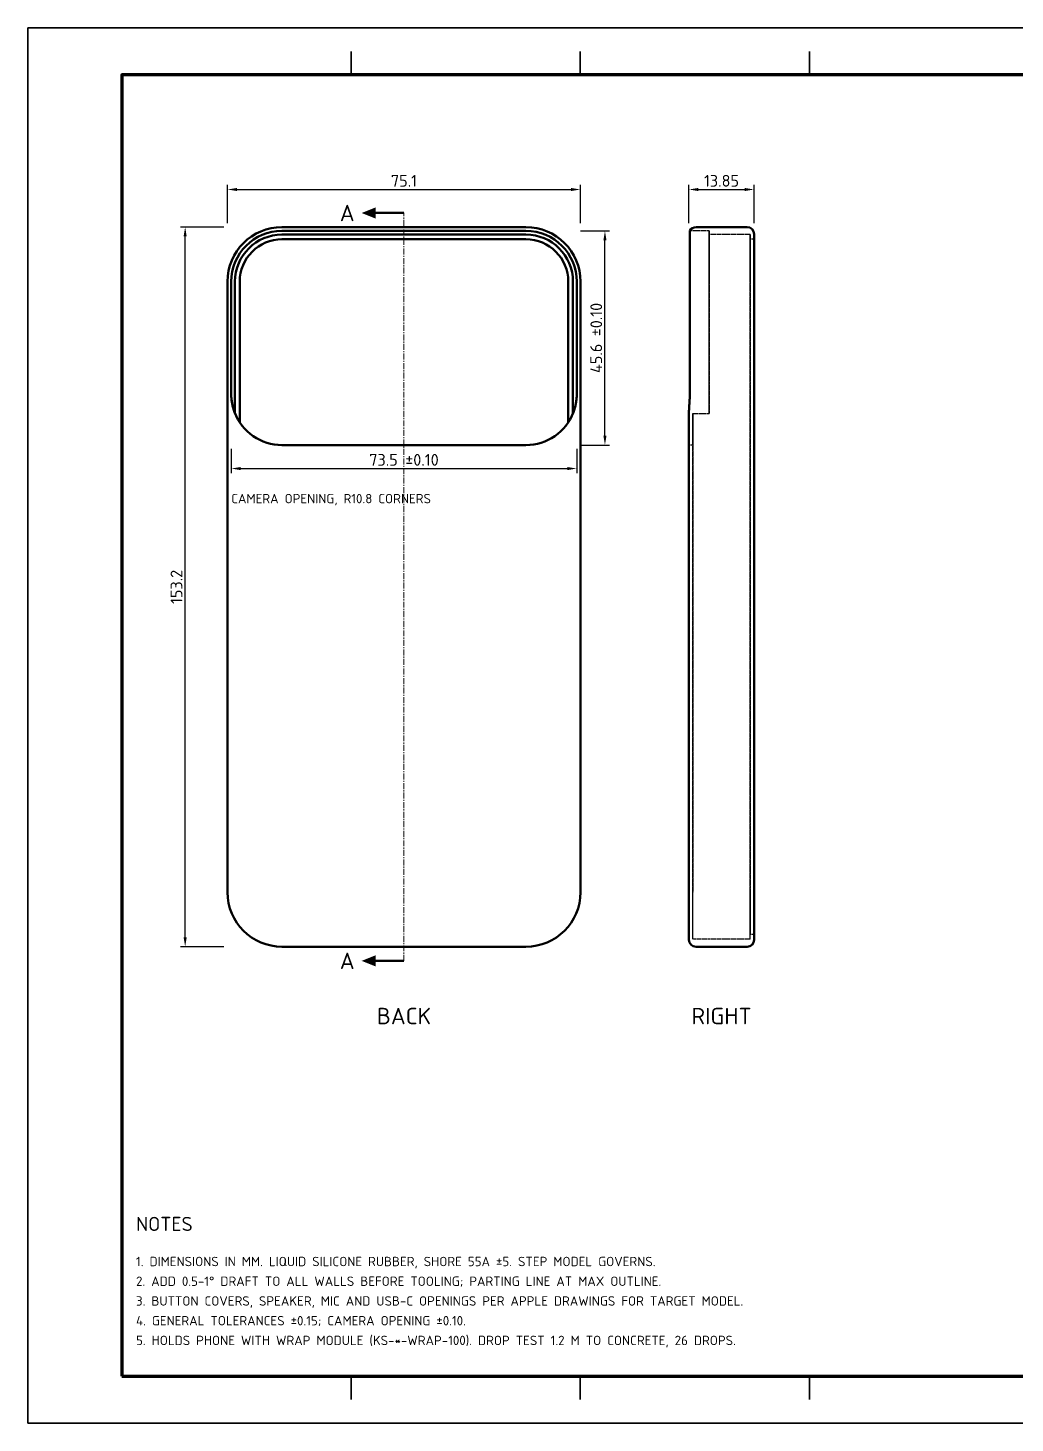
# Model space of a CAD drawing. Header units: millimetres. Extents: x 0 to 420, y 0 to 297.
# Drawn here: x 0 to 210, y 0 to 297 of the extents above; entities that cross this region are included whole.
import ezdxf
from ezdxf.enums import TextEntityAlignment as Align

# ---------------------------------------------------------------- set-up
doc = ezdxf.new("R2010")
doc.units = ezdxf.units.MM
doc.header["$LTSCALE"] = 0.4
doc.linetypes.add('CENTER', pattern=[5.08, 3.175, -0.635, 0.635, -0.635])
doc.linetypes.add('DASHED', pattern=[1.524, 1.27, -0.254])
for name, color, linetype, lineweight in [('BORDER', 7, 'CONTINUOUS', 70), ('CENTER', 1, 'CENTER', 18), ('DIM', 4, 'CONTINUOUS', 18), ('HIDDEN', 8, 'DASHED', 25), ('OUTLINE', 7, 'CONTINUOUS', 50), ('SECTION', 7, 'CONTINUOUS', 50), ('TEXT', 7, 'CONTINUOUS', 25), ('TITLE', 7, 'CONTINUOUS', 35)]:
    doc.layers.add(name, color=color, linetype=linetype, lineweight=lineweight)
doc.styles.add('KHENSU', font='isocpeur.ttf')
doc.dimstyles.new('KHENSU', dxfattribs={"dimtxt": 2.5, "dimasz": 2, "dimexe": 1, "dimexo": 0.8, "dimgap": 0.6, "dimtad": 1, "dimdsep": 46, "dimtxsty": 'KHENSU', "dimcen": -1.5, "dimclrd": 4, "dimclre": 4, "dimclrt": 7, "dimazin": 3, "dimtfac": 1, "dimtmove": 2, "dimatfit": 3})

msp = doc.modelspace()

# ---------------------------------------------------------------- linework, layer by layer
at = {"layer": 'BORDER'}
msp.add_lwpolyline([(20, 10), (410, 10), (410, 287), (20, 287)], close=True, dxfattribs=at)
at = {"layer": 'CENTER'}
msp.add_line((80, 98.4), (80, 257.6), dxfattribs=at)
at = {"layer": 'HIDDEN'}
for p, q in [((144.925, 253.8), (140.798, 253.8)), ((144.925, 253.8), (140.798, 253.8)), ((152.975, 254.6), (142.125, 254.6)), ((153.675, 253), (144.925, 253)), ((153.675, 253), (144.925, 253)), ((154.475, 252), (153.675, 252)), ((154.475, 252), (153.675, 252)), ((140.798, 243), (140.798, 219)), ((144.925, 243), (144.925, 219)), ((144.925, 243), (144.925, 214.921)), ((144.925, 219), (144.925, 243)), ((144.925, 214.921), (144.925, 243)), ((153.675, 243), (153.675, 113)), ((153.675, 113), (153.675, 243)), ((153.675, 243), (153.675, 113)), ((153.675, 113), (153.675, 243)), ((154.475, 243), (154.475, 113)), ((154.475, 243), (154.475, 113)), ((154.475, 113), (154.475, 243)), ((140.625, 215.175), (140.625, 113)), ((141.425, 214.921), (144.925, 214.921)), ((141.425, 214.921), (144.925, 214.921)), ((141.425, 214.921), (141.425, 113)), ((141.425, 113), (141.425, 214.921)), ((141.425, 208.2), (140.625, 208.2)), ((141.425, 208.2), (140.625, 208.2)), ((154.475, 104), (153.675, 104)), ((154.475, 104), (153.675, 104)), ((153.675, 103), (141.425, 103)), ((153.675, 103), (141.425, 103)), ((152.975, 101.4), (142.125, 101.4))]:
    msp.add_line(p, q, dxfattribs=at)
for points in [[(140.798, 253.8), (140.798, 253.452), (140.798, 253.103), (140.798, 252.755), (140.798, 252.406), (140.798, 252.058), (140.798, 251.71), (140.798, 251.361), (140.798, 251.013), (140.798, 250.665), (140.798, 250.316), (140.798, 249.968), (140.798, 249.619), (140.798, 249.271), (140.798, 248.923), (140.798, 248.574), (140.798, 248.226), (140.798, 247.877), (140.798, 247.529), (140.798, 247.181), (140.798, 246.832), (140.798, 246.484), (140.798, 246.135), (140.798, 245.787), (140.798, 245.439), (140.798, 245.09), (140.798, 244.742), (140.798, 244.394), (140.798, 244.045), (140.798, 243.697), (140.798, 243.348), (140.798, 243)], [(144.925, 253.8), (144.925, 253.452), (144.925, 253.103), (144.925, 252.755), (144.925, 252.406), (144.925, 252.058), (144.925, 251.71), (144.925, 251.361), (144.925, 251.013), (144.925, 250.665), (144.925, 250.316), (144.925, 249.968), (144.925, 249.619), (144.925, 249.271), (144.925, 248.923), (144.925, 248.574), (144.925, 248.226), (144.925, 247.877), (144.925, 247.529), (144.925, 247.181), (144.925, 246.832), (144.925, 246.484), (144.925, 246.135), (144.925, 245.787), (144.925, 245.439), (144.925, 245.09), (144.925, 244.742), (144.925, 244.394), (144.925, 244.045), (144.925, 243.697), (144.925, 243.348), (144.925, 243)], [(144.925, 243), (144.925, 243.348), (144.925, 243.697), (144.925, 244.045), (144.925, 244.394), (144.925, 244.742), (144.925, 245.09), (144.925, 245.439), (144.925, 245.787), (144.925, 246.135), (144.925, 246.484), (144.925, 246.832), (144.925, 247.181), (144.925, 247.529), (144.925, 247.877), (144.925, 248.226), (144.925, 248.574), (144.925, 248.923), (144.925, 249.271), (144.925, 249.619), (144.925, 249.968), (144.925, 250.316), (144.925, 250.665), (144.925, 251.013), (144.925, 251.361), (144.925, 251.71), (144.925, 252.058), (144.925, 252.406), (144.925, 252.755), (144.925, 253.103), (144.925, 253.452), (144.925, 253.8)], [(144.925, 253), (144.925, 252.677), (144.925, 252.355), (144.925, 252.032), (144.925, 251.71), (144.925, 251.387), (144.925, 251.065), (144.925, 250.742), (144.925, 250.419), (144.925, 250.097), (144.925, 249.774), (144.925, 249.452), (144.925, 249.129), (144.925, 248.806), (144.925, 248.484), (144.925, 248.161), (144.925, 247.839), (144.925, 247.516), (144.925, 247.194), (144.925, 246.871), (144.925, 246.548), (144.925, 246.226), (144.925, 245.903), (144.925, 245.581), (144.925, 245.258), (144.925, 244.935), (144.925, 244.613), (144.925, 244.29), (144.925, 243.968), (144.925, 243.645), (144.925, 243.323), (144.925, 243)], [(144.925, 243), (144.925, 243.323), (144.925, 243.645), (144.925, 243.968), (144.925, 244.29), (144.925, 244.613), (144.925, 244.935), (144.925, 245.258), (144.925, 245.581), (144.925, 245.903), (144.925, 246.226), (144.925, 246.548), (144.925, 246.871), (144.925, 247.194), (144.925, 247.516), (144.925, 247.839), (144.925, 248.161), (144.925, 248.484), (144.925, 248.806), (144.925, 249.129), (144.925, 249.452), (144.925, 249.774), (144.925, 250.097), (144.925, 250.419), (144.925, 250.742), (144.925, 251.065), (144.925, 251.387), (144.925, 251.71), (144.925, 252.032), (144.925, 252.355), (144.925, 252.677), (144.925, 253)], [(153.675, 253), (153.675, 252.677), (153.675, 252.355), (153.675, 252.032), (153.675, 251.71), (153.675, 251.387), (153.675, 251.065), (153.675, 250.742), (153.675, 250.419), (153.675, 250.097), (153.675, 249.774), (153.675, 249.452), (153.675, 249.129), (153.675, 248.806), (153.675, 248.484), (153.675, 248.161), (153.675, 247.839), (153.675, 247.516), (153.675, 247.194), (153.675, 246.871), (153.675, 246.548), (153.675, 246.226), (153.675, 245.903), (153.675, 245.581), (153.675, 245.258), (153.675, 244.935), (153.675, 244.613), (153.675, 244.29), (153.675, 243.968), (153.675, 243.645), (153.675, 243.323), (153.675, 243)], [(153.675, 243), (153.675, 243.323), (153.675, 243.645), (153.675, 243.968), (153.675, 244.29), (153.675, 244.613), (153.675, 244.935), (153.675, 245.258), (153.675, 245.581), (153.675, 245.903), (153.675, 246.226), (153.675, 246.548), (153.675, 246.871), (153.675, 247.194), (153.675, 247.516), (153.675, 247.839), (153.675, 248.161), (153.675, 248.484), (153.675, 248.806), (153.675, 249.129), (153.675, 249.452), (153.675, 249.774), (153.675, 250.097), (153.675, 250.419), (153.675, 250.742), (153.675, 251.065), (153.675, 251.387), (153.675, 251.71), (153.675, 252.032), (153.675, 252.355), (153.675, 252.677), (153.675, 253)], [(154.475, 253.1), (154.475, 252.774), (154.475, 252.448), (154.475, 252.123), (154.475, 251.797), (154.475, 251.471), (154.475, 251.145), (154.475, 250.819), (154.475, 250.494), (154.475, 250.168), (154.475, 249.842), (154.475, 249.516), (154.475, 249.19), (154.475, 248.865), (154.475, 248.539), (154.475, 248.213), (154.475, 247.887), (154.475, 247.561), (154.475, 247.235), (154.475, 246.91), (154.475, 246.584), (154.475, 246.258), (154.475, 245.932), (154.475, 245.606), (154.475, 245.281), (154.475, 244.955), (154.475, 244.629), (154.475, 244.303), (154.475, 243.977), (154.475, 243.652), (154.475, 243.326), (154.475, 243)], [(153.675, 252), (153.675, 251.71), (153.675, 251.419), (153.675, 251.129), (153.675, 250.839), (153.675, 250.548), (153.675, 250.258), (153.675, 249.968), (153.675, 249.677), (153.675, 249.387), (153.675, 249.097), (153.675, 248.806), (153.675, 248.516), (153.675, 248.226), (153.675, 247.935), (153.675, 247.645), (153.675, 247.355), (153.675, 247.065), (153.675, 246.774), (153.675, 246.484), (153.675, 246.194), (153.675, 245.903), (153.675, 245.613), (153.675, 245.323), (153.675, 245.032), (153.675, 244.742), (153.675, 244.452), (153.675, 244.161), (153.675, 243.871), (153.675, 243.581), (153.675, 243.29), (153.675, 243)], [(153.675, 243), (153.675, 243.29), (153.675, 243.581), (153.675, 243.871), (153.675, 244.161), (153.675, 244.452), (153.675, 244.742), (153.675, 245.032), (153.675, 245.323), (153.675, 245.613), (153.675, 245.903), (153.675, 246.194), (153.675, 246.484), (153.675, 246.774), (153.675, 247.065), (153.675, 247.355), (153.675, 247.645), (153.675, 247.935), (153.675, 248.226), (153.675, 248.516), (153.675, 248.806), (153.675, 249.097), (153.675, 249.387), (153.675, 249.677), (153.675, 249.968), (153.675, 250.258), (153.675, 250.548), (153.675, 250.839), (153.675, 251.129), (153.675, 251.419), (153.675, 251.71), (153.675, 252)], [(154.475, 252), (154.475, 251.71), (154.475, 251.419), (154.475, 251.129), (154.475, 250.839), (154.475, 250.548), (154.475, 250.258), (154.475, 249.968), (154.475, 249.677), (154.475, 249.387), (154.475, 249.097), (154.475, 248.806), (154.475, 248.516), (154.475, 248.226), (154.475, 247.935), (154.475, 247.645), (154.475, 247.355), (154.475, 247.065), (154.475, 246.774), (154.475, 246.484), (154.475, 246.194), (154.475, 245.903), (154.475, 245.613), (154.475, 245.323), (154.475, 245.032), (154.475, 244.742), (154.475, 244.452), (154.475, 244.161), (154.475, 243.871), (154.475, 243.581), (154.475, 243.29), (154.475, 243)], [(154.475, 243), (154.475, 243.29), (154.475, 243.581), (154.475, 243.871), (154.475, 244.161), (154.475, 244.452), (154.475, 244.742), (154.475, 245.032), (154.475, 245.323), (154.475, 245.613), (154.475, 245.903), (154.475, 246.194), (154.475, 246.484), (154.475, 246.774), (154.475, 247.065), (154.475, 247.355), (154.475, 247.645), (154.475, 247.935), (154.475, 248.226), (154.475, 248.516), (154.475, 248.806), (154.475, 249.097), (154.475, 249.387), (154.475, 249.677), (154.475, 249.968), (154.475, 250.258), (154.475, 250.548), (154.475, 250.839), (154.475, 251.129), (154.475, 251.419), (154.475, 251.71), (154.475, 252)], [(144.925, 214.921), (144.925, 215.052), (144.925, 215.184), (144.925, 215.316), (144.925, 215.447), (144.925, 215.579), (144.925, 215.71), (144.925, 215.842), (144.925, 215.973), (144.925, 216.105), (144.925, 216.237), (144.925, 216.368), (144.925, 216.5), (144.925, 216.631), (144.925, 216.763), (144.925, 216.895), (144.925, 217.026), (144.925, 217.158), (144.925, 217.289), (144.925, 217.421), (144.925, 217.553), (144.925, 217.684), (144.925, 217.816), (144.925, 217.947), (144.925, 218.079), (144.925, 218.21), (144.925, 218.342), (144.925, 218.474), (144.925, 218.605), (144.925, 218.737), (144.925, 218.868), (144.925, 219)], [(144.925, 214.921), (144.925, 215.052), (144.925, 215.184), (144.925, 215.316), (144.925, 215.447), (144.925, 215.579), (144.925, 215.71), (144.925, 215.842), (144.925, 215.973), (144.925, 216.105), (144.925, 216.237), (144.925, 216.368), (144.925, 216.5), (144.925, 216.631), (144.925, 216.763), (144.925, 216.895), (144.925, 217.026), (144.925, 217.158), (144.925, 217.289), (144.925, 217.421), (144.925, 217.553), (144.925, 217.684), (144.925, 217.816), (144.925, 217.947), (144.925, 218.079), (144.925, 218.21), (144.925, 218.342), (144.925, 218.474), (144.925, 218.605), (144.925, 218.737), (144.925, 218.868), (144.925, 219)], [(140.625, 215.175), (140.625, 214.95), (140.625, 214.725), (140.625, 214.5), (140.625, 214.275), (140.625, 214.05), (140.625, 213.825), (140.625, 213.6), (140.625, 213.375), (140.625, 213.15), (140.625, 212.925), (140.625, 212.7), (140.625, 212.475), (140.625, 212.25), (140.625, 212.025), (140.625, 211.8), (140.625, 211.575), (140.625, 211.35), (140.625, 211.125), (140.625, 210.9), (140.625, 210.675), (140.625, 210.45), (140.625, 210.225), (140.625, 210), (140.625, 209.775), (140.625, 209.55), (140.625, 209.325), (140.625, 209.1), (140.625, 208.875), (140.625, 208.65), (140.625, 208.425), (140.625, 208.2)], [(141.425, 208.2), (141.425, 208.417), (141.425, 208.634), (141.425, 208.85), (141.425, 209.067), (141.425, 209.284), (141.425, 209.501), (141.425, 209.718), (141.425, 209.934), (141.425, 210.151), (141.425, 210.368), (141.425, 210.585), (141.425, 210.802), (141.425, 211.018), (141.425, 211.235), (141.425, 211.452), (141.425, 211.669), (141.425, 211.886), (141.425, 212.102), (141.425, 212.319), (141.425, 212.536), (141.425, 212.753), (141.425, 212.97), (141.425, 213.186), (141.425, 213.403), (141.425, 213.62), (141.425, 213.837), (141.425, 214.054), (141.425, 214.27), (141.425, 214.487), (141.425, 214.704), (141.425, 214.921)], [(141.425, 214.921), (141.425, 214.704), (141.425, 214.487), (141.425, 214.27), (141.425, 214.054), (141.425, 213.837), (141.425, 213.62), (141.425, 213.403), (141.425, 213.186), (141.425, 212.97), (141.425, 212.753), (141.425, 212.536), (141.425, 212.319), (141.425, 212.102), (141.425, 211.886), (141.425, 211.669), (141.425, 211.452), (141.425, 211.235), (141.425, 211.018), (141.425, 210.802), (141.425, 210.585), (141.425, 210.368), (141.425, 210.151), (141.425, 209.934), (141.425, 209.718), (141.425, 209.501), (141.425, 209.284), (141.425, 209.067), (141.425, 208.85), (141.425, 208.634), (141.425, 208.417), (141.425, 208.2)], [(140.625, 113), (140.625, 112.674), (140.625, 112.348), (140.625, 112.023), (140.625, 111.697), (140.625, 111.371), (140.625, 111.045), (140.625, 110.719), (140.625, 110.394), (140.625, 110.068), (140.625, 109.742), (140.625, 109.416), (140.625, 109.09), (140.625, 108.765), (140.625, 108.439), (140.625, 108.113), (140.625, 107.787), (140.625, 107.461), (140.625, 107.135), (140.625, 106.81), (140.625, 106.484), (140.625, 106.158), (140.625, 105.832), (140.625, 105.506), (140.625, 105.181), (140.625, 104.855), (140.625, 104.529), (140.625, 104.203), (140.625, 103.877), (140.625, 103.552), (140.625, 103.226), (140.625, 102.9)], [(141.425, 103), (141.425, 103.323), (141.425, 103.645), (141.425, 103.968), (141.425, 104.29), (141.425, 104.613), (141.425, 104.935), (141.425, 105.258), (141.425, 105.581), (141.425, 105.903), (141.425, 106.226), (141.425, 106.548), (141.425, 106.871), (141.425, 107.194), (141.425, 107.516), (141.425, 107.839), (141.425, 108.161), (141.425, 108.484), (141.425, 108.806), (141.425, 109.129), (141.425, 109.452), (141.425, 109.774), (141.425, 110.097), (141.425, 110.419), (141.425, 110.742), (141.425, 111.065), (141.425, 111.387), (141.425, 111.71), (141.425, 112.032), (141.425, 112.355), (141.425, 112.677), (141.425, 113)], [(141.425, 103), (141.425, 103.323), (141.425, 103.645), (141.425, 103.968), (141.425, 104.29), (141.425, 104.613), (141.425, 104.935), (141.425, 105.258), (141.425, 105.581), (141.425, 105.903), (141.425, 106.226), (141.425, 106.548), (141.425, 106.871), (141.425, 107.194), (141.425, 107.516), (141.425, 107.839), (141.425, 108.161), (141.425, 108.484), (141.425, 108.806), (141.425, 109.129), (141.425, 109.452), (141.425, 109.774), (141.425, 110.097), (141.425, 110.419), (141.425, 110.742), (141.425, 111.065), (141.425, 111.387), (141.425, 111.71), (141.425, 112.032), (141.425, 112.355), (141.425, 112.677), (141.425, 113)], [(153.675, 113), (153.675, 112.71), (153.675, 112.419), (153.675, 112.129), (153.675, 111.839), (153.675, 111.548), (153.675, 111.258), (153.675, 110.968), (153.675, 110.677), (153.675, 110.387), (153.675, 110.097), (153.675, 109.806), (153.675, 109.516), (153.675, 109.226), (153.675, 108.935), (153.675, 108.645), (153.675, 108.355), (153.675, 108.065), (153.675, 107.774), (153.675, 107.484), (153.675, 107.194), (153.675, 106.903), (153.675, 106.613), (153.675, 106.323), (153.675, 106.032), (153.675, 105.742), (153.675, 105.452), (153.675, 105.161), (153.675, 104.871), (153.675, 104.581), (153.675, 104.29), (153.675, 104)], [(153.675, 104), (153.675, 104.29), (153.675, 104.581), (153.675, 104.871), (153.675, 105.161), (153.675, 105.452), (153.675, 105.742), (153.675, 106.032), (153.675, 106.323), (153.675, 106.613), (153.675, 106.903), (153.675, 107.194), (153.675, 107.484), (153.675, 107.774), (153.675, 108.065), (153.675, 108.355), (153.675, 108.645), (153.675, 108.935), (153.675, 109.226), (153.675, 109.516), (153.675, 109.806), (153.675, 110.097), (153.675, 110.387), (153.675, 110.677), (153.675, 110.968), (153.675, 111.258), (153.675, 111.548), (153.675, 111.839), (153.675, 112.129), (153.675, 112.419), (153.675, 112.71), (153.675, 113)], [(153.675, 103), (153.675, 103.323), (153.675, 103.645), (153.675, 103.968), (153.675, 104.29), (153.675, 104.613), (153.675, 104.935), (153.675, 105.258), (153.675, 105.581), (153.675, 105.903), (153.675, 106.226), (153.675, 106.548), (153.675, 106.871), (153.675, 107.194), (153.675, 107.516), (153.675, 107.839), (153.675, 108.161), (153.675, 108.484), (153.675, 108.806), (153.675, 109.129), (153.675, 109.452), (153.675, 109.774), (153.675, 110.097), (153.675, 110.419), (153.675, 110.742), (153.675, 111.065), (153.675, 111.387), (153.675, 111.71), (153.675, 112.032), (153.675, 112.355), (153.675, 112.677), (153.675, 113)], [(153.675, 103), (153.675, 103.323), (153.675, 103.645), (153.675, 103.968), (153.675, 104.29), (153.675, 104.613), (153.675, 104.935), (153.675, 105.258), (153.675, 105.581), (153.675, 105.903), (153.675, 106.226), (153.675, 106.548), (153.675, 106.871), (153.675, 107.194), (153.675, 107.516), (153.675, 107.839), (153.675, 108.161), (153.675, 108.484), (153.675, 108.806), (153.675, 109.129), (153.675, 109.452), (153.675, 109.774), (153.675, 110.097), (153.675, 110.419), (153.675, 110.742), (153.675, 111.065), (153.675, 111.387), (153.675, 111.71), (153.675, 112.032), (153.675, 112.355), (153.675, 112.677), (153.675, 113)], [(154.475, 113), (154.475, 112.674), (154.475, 112.348), (154.475, 112.023), (154.475, 111.697), (154.475, 111.371), (154.475, 111.045), (154.475, 110.719), (154.475, 110.394), (154.475, 110.068), (154.475, 109.742), (154.475, 109.416), (154.475, 109.09), (154.475, 108.765), (154.475, 108.439), (154.475, 108.113), (154.475, 107.787), (154.475, 107.461), (154.475, 107.135), (154.475, 106.81), (154.475, 106.484), (154.475, 106.158), (154.475, 105.832), (154.475, 105.506), (154.475, 105.181), (154.475, 104.855), (154.475, 104.529), (154.475, 104.203), (154.475, 103.877), (154.475, 103.552), (154.475, 103.226), (154.475, 102.9)], [(154.475, 113), (154.475, 112.71), (154.475, 112.419), (154.475, 112.129), (154.475, 111.839), (154.475, 111.548), (154.475, 111.258), (154.475, 110.968), (154.475, 110.677), (154.475, 110.387), (154.475, 110.097), (154.475, 109.806), (154.475, 109.516), (154.475, 109.226), (154.475, 108.935), (154.475, 108.645), (154.475, 108.355), (154.475, 108.065), (154.475, 107.774), (154.475, 107.484), (154.475, 107.194), (154.475, 106.903), (154.475, 106.613), (154.475, 106.323), (154.475, 106.032), (154.475, 105.742), (154.475, 105.452), (154.475, 105.161), (154.475, 104.871), (154.475, 104.581), (154.475, 104.29), (154.475, 104)], [(154.475, 104), (154.475, 104.29), (154.475, 104.581), (154.475, 104.871), (154.475, 105.161), (154.475, 105.452), (154.475, 105.742), (154.475, 106.032), (154.475, 106.323), (154.475, 106.613), (154.475, 106.903), (154.475, 107.194), (154.475, 107.484), (154.475, 107.774), (154.475, 108.065), (154.475, 108.355), (154.475, 108.645), (154.475, 108.935), (154.475, 109.226), (154.475, 109.516), (154.475, 109.806), (154.475, 110.097), (154.475, 110.387), (154.475, 110.677), (154.475, 110.968), (154.475, 111.258), (154.475, 111.548), (154.475, 111.839), (154.475, 112.129), (154.475, 112.419), (154.475, 112.71), (154.475, 113)]]:
    msp.add_lwpolyline(points, dxfattribs=at)
for centre, start, end in [((142.125, 253.1), 90, 152.18186), ((152.975, 253.1), 0, 90), ((142.125, 102.9), 180, -90), ((152.975, 102.9), -90, 0)]:
    msp.add_arc(centre, 1.5, start, end, dxfattribs=at)
at = {"layer": 'OUTLINE'}
for p, q in [((105.95, 254.6), (54.05, 254.6)), ((105.95, 254.6), (54.05, 254.6)), ((105.95, 253.8), (54.05, 253.8)), ((105.95, 253), (54.05, 253)), ((152.975, 254.6), (142.125, 254.6)), ((54.05, 252), (105.95, 252)), ((42.45, 243), (42.45, 113)), ((42.45, 243), (42.45, 113)), ((43.25, 243), (43.25, 219)), ((44.05, 243), (44.05, 214.921)), ((45.05, 213.03), (45.05, 243)), ((114.95, 243), (114.95, 213.03)), ((115.95, 214.921), (115.95, 243)), ((116.75, 219), (116.75, 243)), ((117.55, 113), (117.55, 243)), ((117.55, 113), (117.55, 243)), ((140.798, 219), (140.798, 243)), ((154.475, 113), (154.475, 243)), ((140.625, 113), (140.625, 215.175)), ((105.95, 208.2), (54.05, 208.2)), ((54.05, 101.4), (105.95, 101.4)), ((54.05, 101.4), (105.95, 101.4)), ((152.975, 101.4), (142.125, 101.4))]:
    msp.add_line(p, q, dxfattribs=at)
for points in [[(140.798, 243), (140.798, 243.348), (140.798, 243.697), (140.798, 244.045), (140.798, 244.394), (140.798, 244.742), (140.798, 245.09), (140.798, 245.439), (140.798, 245.787), (140.798, 246.135), (140.798, 246.484), (140.798, 246.832), (140.798, 247.181), (140.798, 247.529), (140.798, 247.877), (140.798, 248.226), (140.798, 248.574), (140.798, 248.923), (140.798, 249.271), (140.798, 249.619), (140.798, 249.968), (140.798, 250.316), (140.798, 250.665), (140.798, 251.013), (140.798, 251.361), (140.798, 251.71), (140.798, 252.058), (140.798, 252.406), (140.798, 252.755), (140.798, 253.103), (140.798, 253.452), (140.798, 253.8)], [(154.475, 243), (154.475, 243.326), (154.475, 243.652), (154.475, 243.977), (154.475, 244.303), (154.475, 244.629), (154.475, 244.955), (154.475, 245.281), (154.475, 245.606), (154.475, 245.932), (154.475, 246.258), (154.475, 246.584), (154.475, 246.91), (154.475, 247.235), (154.475, 247.561), (154.475, 247.887), (154.475, 248.213), (154.475, 248.539), (154.475, 248.865), (154.475, 249.19), (154.475, 249.516), (154.475, 249.842), (154.475, 250.168), (154.475, 250.494), (154.475, 250.819), (154.475, 251.145), (154.475, 251.471), (154.475, 251.797), (154.475, 252.123), (154.475, 252.448), (154.475, 252.774), (154.475, 253.1)], [(43.95, 215.175), (43.906, 215.293), (43.863, 215.412), (43.822, 215.531), (43.782, 215.651), (43.744, 215.771), (43.707, 215.892), (43.671, 216.013), (43.637, 216.134), (43.604, 216.256), (43.573, 216.378), (43.543, 216.5), (43.515, 216.623), (43.488, 216.746), (43.462, 216.87), (43.438, 216.994), (43.415, 217.118), (43.394, 217.242), (43.374, 217.367), (43.356, 217.491), (43.339, 217.616), (43.324, 217.742), (43.31, 217.867), (43.297, 217.992), (43.286, 218.118), (43.277, 218.244), (43.268, 218.37), (43.262, 218.496), (43.257, 218.622), (43.253, 218.748), (43.251, 218.874), (43.25, 219)], [(116.05, 215.175), (116.094, 215.293), (116.137, 215.412), (116.178, 215.531), (116.218, 215.651), (116.256, 215.771), (116.293, 215.892), (116.329, 216.013), (116.363, 216.134), (116.396, 216.256), (116.427, 216.378), (116.457, 216.5), (116.485, 216.623), (116.512, 216.746), (116.538, 216.87), (116.562, 216.994), (116.585, 217.118), (116.606, 217.242), (116.626, 217.367), (116.644, 217.491), (116.661, 217.616), (116.676, 217.742), (116.69, 217.867), (116.703, 217.992), (116.714, 218.118), (116.723, 218.244), (116.732, 218.37), (116.738, 218.496), (116.743, 218.622), (116.747, 218.748), (116.749, 218.874), (116.75, 219)], [(140.625, 215.175), (140.626, 215.299), (140.628, 215.422), (140.631, 215.546), (140.635, 215.669), (140.64, 215.793), (140.646, 215.916), (140.653, 216.039), (140.66, 216.163), (140.667, 216.286), (140.675, 216.409), (140.683, 216.532), (140.692, 216.656), (140.7, 216.779), (140.709, 216.902), (140.717, 217.025), (140.726, 217.149), (140.734, 217.272), (140.742, 217.395), (140.749, 217.519), (140.757, 217.642), (140.763, 217.765), (140.77, 217.889), (140.775, 218.012), (140.781, 218.135), (140.785, 218.259), (140.789, 218.382), (140.792, 218.506), (140.795, 218.629), (140.797, 218.753), (140.798, 218.876), (140.798, 219)], [(140.625, 215.175), (140.626, 215.299), (140.628, 215.422), (140.631, 215.546), (140.635, 215.669), (140.64, 215.793), (140.646, 215.916), (140.653, 216.039), (140.66, 216.163), (140.667, 216.286), (140.675, 216.409), (140.683, 216.532), (140.692, 216.656), (140.7, 216.779), (140.709, 216.902), (140.717, 217.025), (140.726, 217.149), (140.734, 217.272), (140.742, 217.395), (140.749, 217.519), (140.757, 217.642), (140.763, 217.765), (140.77, 217.889), (140.775, 218.012), (140.781, 218.135), (140.785, 218.259), (140.789, 218.382), (140.792, 218.506), (140.795, 218.629), (140.797, 218.753), (140.798, 218.876), (140.798, 219)], [(140.625, 208.2), (140.625, 208.425), (140.625, 208.65), (140.625, 208.875), (140.625, 209.1), (140.625, 209.325), (140.625, 209.55), (140.625, 209.775), (140.625, 210), (140.625, 210.225), (140.625, 210.45), (140.625, 210.675), (140.625, 210.9), (140.625, 211.125), (140.625, 211.35), (140.625, 211.575), (140.625, 211.8), (140.625, 212.025), (140.625, 212.25), (140.625, 212.475), (140.625, 212.7), (140.625, 212.925), (140.625, 213.15), (140.625, 213.375), (140.625, 213.6), (140.625, 213.825), (140.625, 214.05), (140.625, 214.275), (140.625, 214.5), (140.625, 214.725), (140.625, 214.95), (140.625, 215.175)], [(140.625, 102.9), (140.625, 103.226), (140.625, 103.552), (140.625, 103.877), (140.625, 104.203), (140.625, 104.529), (140.625, 104.855), (140.625, 105.181), (140.625, 105.506), (140.625, 105.832), (140.625, 106.158), (140.625, 106.484), (140.625, 106.81), (140.625, 107.135), (140.625, 107.461), (140.625, 107.787), (140.625, 108.113), (140.625, 108.439), (140.625, 108.765), (140.625, 109.09), (140.625, 109.416), (140.625, 109.742), (140.625, 110.068), (140.625, 110.394), (140.625, 110.719), (140.625, 111.045), (140.625, 111.371), (140.625, 111.697), (140.625, 112.023), (140.625, 112.348), (140.625, 112.674), (140.625, 113)], [(154.475, 102.9), (154.475, 103.226), (154.475, 103.552), (154.475, 103.877), (154.475, 104.203), (154.475, 104.529), (154.475, 104.855), (154.475, 105.181), (154.475, 105.506), (154.475, 105.832), (154.475, 106.158), (154.475, 106.484), (154.475, 106.81), (154.475, 107.135), (154.475, 107.461), (154.475, 107.787), (154.475, 108.113), (154.475, 108.439), (154.475, 108.765), (154.475, 109.09), (154.475, 109.416), (154.475, 109.742), (154.475, 110.068), (154.475, 110.394), (154.475, 110.719), (154.475, 111.045), (154.475, 111.371), (154.475, 111.697), (154.475, 112.023), (154.475, 112.348), (154.475, 112.674), (154.475, 113)]]:
    msp.add_lwpolyline(points, dxfattribs=at)
for centre, radius, start, end in [((54.05, 243), 11.6, 90, 180), ((54.05, 243), 10.8, 90, 180), ((54.05, 243), 10, 90, 180), ((105.95, 243), 11.6, 0, 90), ((105.95, 243), 10.8, 0, 90), ((105.95, 243), 10, 0, 90), ((142.125, 253.1), 1.5, 90, 152.18186), ((152.975, 253.1), 1.5, 0, 90), ((54.05, 243), 9, 90, 180), ((105.95, 243), 9, 0, 90), ((54.05, 219), 10.8, 180, -159.25808), ((105.95, 219), 10.8, -20.74192, 0), ((54.05, 219), 10.8, -159.25808, -90), ((105.95, 219), 10.8, -90, -20.74192), ((54.05, 113), 11.6, 180, -90), ((105.95, 113), 11.6, -90, 0), ((142.125, 102.9), 1.5, 180, -90), ((152.975, 102.9), 1.5, -90, 0)]:
    msp.add_arc(centre, radius, start, end, dxfattribs=at)
at = {"layer": 'SECTION', "const_width": 0.5}
for points in [[(80, 257.6), (74, 257.6)], [(80, 98.4), (74, 98.4)]]:
    msp.add_lwpolyline(points, dxfattribs=at)
at = {"layer": 'SECTION'}
for points in [[(74, 258.8), (71, 257.6), (74, 256.4)], [(74, 99.6), (71, 98.4), (74, 97.2)]]:
    msp.add_solid(points, dxfattribs=at)
at = {"layer": 'TITLE'}
for p, q in [((68.75, 287), (68.75, 292)), ((117.5, 287), (117.5, 292)), ((166.25, 287), (166.25, 292)), ((68.75, 10), (68.75, 5)), ((117.5, 10), (117.5, 5)), ((166.25, 10), (166.25, 5))]:
    msp.add_line(p, q, dxfattribs=at)
msp.add_lwpolyline([(0, 0), (420, 0), (420, 297), (0, 297)], close=True, dxfattribs=at)

# ---------------------------------------------------------------- texts
at = {"layer": 'TEXT', "style": 'KHENSU'}
for p in [(69.5, 257.6), (69.5, 98.4)]:
    msp.add_text('A', height=3.5, dxfattribs=at).set_placement(p, align=Align.MIDDLE_RIGHT)
for s, height, p in [('CAMERA OPENING, R10.8 CORNERS', 2, (43.25, 195.2)), ('NOTES', 3, (23, 40)), ('1. DIMENSIONS IN MM. LIQUID SILICONE RUBBER, SHORE 55A %%p5. STEP MODEL GOVERNS.', 2, (23, 32.8)), ('2. ADD 0.5-1%%d DRAFT TO ALL WALLS BEFORE TOOLING; PARTING LINE AT MAX OUTLINE.', 2, (23, 28.6)), ('3. BUTTON COVERS, SPEAKER, MIC AND USB-C OPENINGS PER APPLE DRAWINGS FOR TARGET MODEL.', 2, (23, 24.4)), ('4. GENERAL TOLERANCES %%p0.15; CAMERA OPENING %%p0.10.', 2, (23, 20.2)), ('5. HOLDS PHONE WITH WRAP MODULE (KS-*-WRAP-100). DROP TEST 1.2 M TO CONCRETE, 26 DROPS.', 2, (23, 16))]:
    msp.add_text(s, height=height, dxfattribs=at).set_placement(p, align=Align.BOTTOM_LEFT)
for s, p in [('BACK', (80, 88.4)), ('RIGHT', (147.55, 88.4))]:
    msp.add_text(s, height=3.5, dxfattribs=at).set_placement(p, align=Align.TOP_CENTER)

# ---------------------------------------------------------------- dimensions: what is measured, and where the dimension line sits
at = {"layer": 'DIM'}
for base, p1, p2 in [((42.45, 262.6), (42.45, 254.6), (117.55, 254.6)), ((140.625, 262.6), (140.625, 254.6), (154.475, 254.6))]:
    msp.add_linear_dim(base=base, p1=p1, p2=p2, dimstyle='KHENSU', override={"dimlfac": 1}, dxfattribs=at).render()
msp.add_linear_dim(base=(33.45, 101.4), p1=(42.45, 101.4), p2=(42.45, 254.6), angle=90, dimstyle='KHENSU', override={"dimlfac": 1}, dxfattribs=at).render()
msp.add_linear_dim(base=(122.75, 208.2), p1=(116.75, 208.2), p2=(116.75, 253.8), angle=90, text='<> %%p0.10', dimstyle='KHENSU', override={"dimlfac": 1}, dxfattribs=at).render()
msp.add_linear_dim(base=(43.25, 203.2), p1=(43.25, 208.2), p2=(116.75, 208.2), text='<> %%p0.10', dimstyle='KHENSU', override={"dimlfac": 1}, dxfattribs=at).render()

doc.saveas('drawing.dxf')
